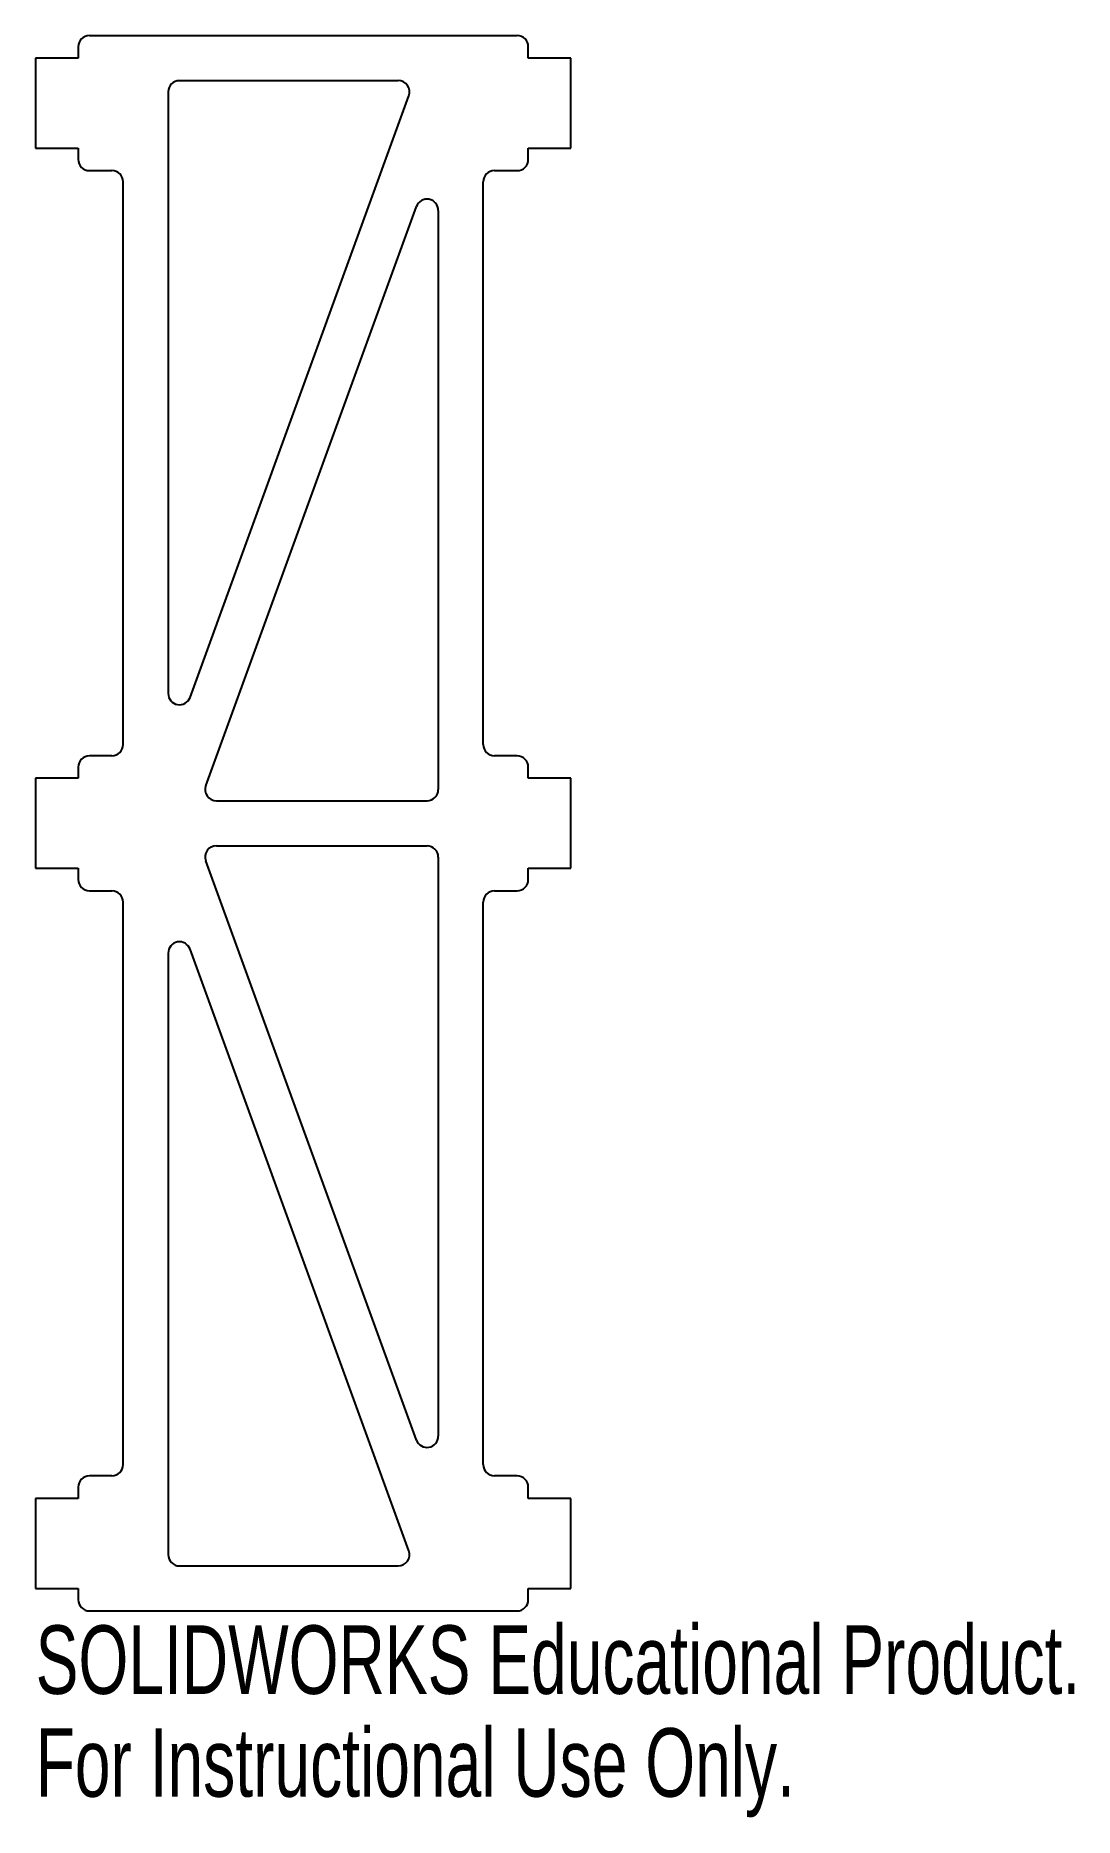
# Model space of a CAD drawing. Header units: inches. Extents: x -0.74 to 2.14, y 1.99 to 6.94.
import ezdxf

# ---------------------------------------------------------------- set-up
doc = ezdxf.new("R2010")
doc.units = ezdxf.units.IN
doc.header["$MEASUREMENT"] = 0
doc.styles.add('SLDTEXTSTYLE0', font='TXT', dxfattribs={"width": 0.7})

msp = doc.modelspace()

# ---------------------------------------------------------------- linework, layer by layer
at = {"color": 7, "linetype": 'Continuous', "lineweight": 25}
for p, q in [((-0.5938, 6.9375), (0.5938, 6.9375)), ((-0.625, 6.9062), (-0.625, 6.875)), ((0.625, 6.875), (0.625, 6.9062)), ((-0.625, 6.875), (-0.7431, 6.875)), ((-0.7431, 6.875), (-0.7431, 6.625)), ((0.7431, 6.875), (0.625, 6.875)), ((0.7431, 6.625), (0.7431, 6.875)), ((-0.375, 6.7812), (-0.375, 5.1103)), ((-0.3438, 6.8125), (0.2639, 6.8125)), ((-0.3144, 5.0996), (0.2932, 6.7706)), ((-0.7431, 6.625), (-0.625, 6.625)), ((-0.625, 6.625), (-0.625, 6.5938)), ((0.625, 6.5938), (0.625, 6.625)), ((0.625, 6.625), (0.7431, 6.625)), ((-0.5938, 6.5625), (-0.5312, 6.5625)), ((0.5312, 6.5625), (0.5938, 6.5625)), ((-0.5, 4.9688), (-0.5, 6.5312)), ((0.5, 4.9688), (0.5, 6.5312)), ((-0.2705, 4.8544), (0.3144, 6.4629)), ((0.375, 6.4522), (0.375, 4.8438)), ((-0.625, 4.9062), (-0.625, 4.875)), ((-0.5312, 4.9375), (-0.5938, 4.9375)), ((0.5938, 4.9375), (0.5312, 4.9375)), ((0.625, 4.875), (0.625, 4.9062)), ((-0.625, 4.875), (-0.7431, 4.875)), ((-0.7431, 4.875), (-0.7431, 4.625)), ((0.7431, 4.875), (0.625, 4.875)), ((0.7431, 4.625), (0.7431, 4.875)), ((-0.2412, 4.8125), (0.3438, 4.8125)), ((-0.2412, 4.6875), (0.3438, 4.6875)), ((0.375, 4.6562), (0.375, 3.0478)), ((-0.7431, 4.625), (-0.625, 4.625)), ((-0.625, 4.625), (-0.625, 4.5938)), ((0.3144, 3.0371), (-0.2705, 4.6456)), ((0.625, 4.5938), (0.625, 4.625)), ((0.625, 4.625), (0.7431, 4.625)), ((-0.5938, 4.5625), (-0.5312, 4.5625)), ((0.5312, 4.5625), (0.5938, 4.5625)), ((-0.5, 2.9688), (-0.5, 4.5312)), ((0.5, 2.9688), (0.5, 4.5312)), ((-0.375, 4.3897), (-0.375, 2.7188)), ((0.2932, 2.7294), (-0.3144, 4.4004)), ((-0.5312, 2.9375), (-0.5938, 2.9375)), ((0.5938, 2.9375), (0.5312, 2.9375)), ((-0.625, 2.875), (-0.7431, 2.875)), ((-0.7431, 2.875), (-0.7431, 2.625)), ((-0.625, 2.9062), (-0.625, 2.875)), ((0.625, 2.875), (0.625, 2.9062)), ((0.7431, 2.875), (0.625, 2.875)), ((0.7431, 2.625), (0.7431, 2.875)), ((-0.3438, 2.6875), (0.2639, 2.6875)), ((-0.7431, 2.625), (-0.625, 2.625)), ((-0.625, 2.625), (-0.625, 2.5938)), ((0.625, 2.5938), (0.625, 2.625)), ((0.625, 2.625), (0.7431, 2.625)), ((-0.5938, 2.5625), (0.5938, 2.5625))]:
    msp.add_line(p, q, dxfattribs=at)
for centre, radius, start, end in [((-0.5938, 6.9062), 0.0313, 90, 180), ((0.5938, 6.9062), 0.0313, 0, 90), ((-0.3438, 6.7812), 0.0312, 90, 180), ((0.2639, 6.7812), 0.0313, 340.0169, 90), ((-0.5938, 6.5938), 0.0312, 180, 270), ((0.5938, 6.5938), 0.0312, 270, 0), ((-0.5312, 6.5312), 0.0313, 0, 90), ((0.5312, 6.5312), 0.0313, 90, 180), ((0.3438, 6.4522), 0.0313, 0, 160.0169), ((-0.3438, 5.1103), 0.0313, 180, 340.0169), ((-0.5312, 4.9688), 0.0313, 270, 0), ((0.5312, 4.9688), 0.0313, 180, 270), ((-0.5938, 4.9062), 0.0312, 90, 180), ((0.5938, 4.9062), 0.0312, 0, 90), ((-0.2412, 4.8438), 0.0313, 160.0169, 270), ((0.3438, 4.8438), 0.0312, 270, 0), ((-0.2412, 4.6562), 0.0312, 90, 199.9831), ((0.3438, 4.6562), 0.0312, 0, 90), ((-0.5938, 4.5938), 0.0312, 180, 270), ((-0.5312, 4.5312), 0.0312, 0, 90), ((0.5312, 4.5312), 0.0312, 90, 180), ((0.5938, 4.5938), 0.0312, 270, 0), ((-0.3438, 4.3897), 0.0313, 19.9831, 180), ((0.3438, 3.0478), 0.0312, 199.9831, 0), ((-0.5938, 2.9062), 0.0312, 90, 180), ((-0.5312, 2.9688), 0.0312, 270, 0), ((0.5312, 2.9688), 0.0312, 180, 270), ((0.5938, 2.9062), 0.0312, 0, 90), ((0.2639, 2.7188), 0.0312, 270, 19.9831), ((-0.3438, 2.7188), 0.0312, 180, 270), ((-0.5938, 2.5938), 0.0312, 180, 270), ((0.5938, 2.5938), 0.0312, 270, 0)]:
    msp.add_arc(centre, radius, start, end, dxfattribs=at)

# ---------------------------------------------------------------- texts
at = {"color": 7, "linetype": 'Continuous', "char_height": 0.1903, "attachment_point": 1, "style": 'SLDTEXTSTYLE0'}
for s, insert in [('SOLIDWORKS Educational Product.', (-0.7431, 2.5224)), ('For Instructional Use Only.', (-0.7431, 2.2369))]:
    msp.add_mtext(s, dxfattribs=dict(at, insert=insert))

doc.saveas('drawing.dxf')
